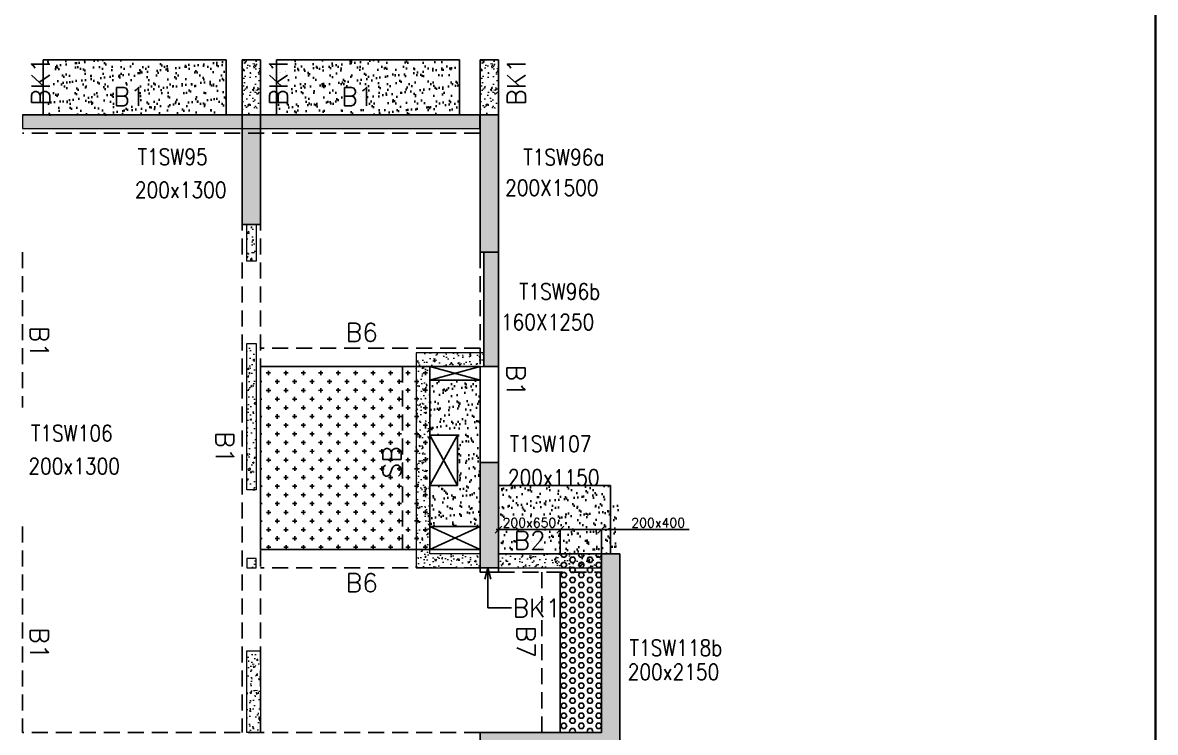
# Model space of a CAD drawing. Header units: millimetres. Extents: x 1078357 to 2594950, y -4969473 to -4636555.
# Drawn here: x 1780725 to 1793102, y -4664931 to -4657173 of the extents above; entities that cross this region are included whole.
import ezdxf

# ---------------------------------------------------------------- set-up
doc = ezdxf.new("R2010")
doc.units = ezdxf.units.MM
doc.header["$PDMODE"] = 35
for name, pattern in [('CONTINOUS', [0]), ('HIDDEN', [0.375, 0.25, -0.125]), ('New Retail block$0$CONTINOUS', [0])]:
    doc.linetypes.add(name, pattern=pattern)
doc.layers.get('0').update_dxf_attribs({"lineweight": 0})
doc.layers.get('Defpoints').update_dxf_attribs({"lineweight": 0})
for name, color, linetype, lineweight in [('A-_ANOTDIMA_D-', 6, 'Continuous', 13), ('Boundary', 40, 'Continuous', 30), ('COL. NO.', 30, 'Continuous', 25), ('COL. SIZE', 7, 'Continuous', 25), ('DIM', 9, 'Continuous', 25), ('HATCH', 8, 'Continuous', 30), ('S-NON STR RCC WALL', 8, 'Continuous', 0)]:
    doc.layers.add(name, color=color, linetype=linetype, lineweight=lineweight)
for name, color, linetype in [('B-200x325', 201, 'HIDDEN'), ('B-200x375', 41, 'HIDDEN'), ('B-200x650', 241, 'HIDDEN'), ('B-300xSLAB THK.', 151, 'Continuous'), ('BK1-200x650', 241, 'HIDDEN'), ('DC BEAM NO.', 7, 'Continuous'), ('DROP SLAB', 8, 'Continuous'), ('S-COLUMN_SHEAR WALL', 1, 'Continuous'), ('S-PROJECTION', 54, 'New Retail block$0$CONTINOUS'), ('SLAB FOLD', 8, 'Continuous')]:
    doc.layers.add(name, color=color, linetype=linetype)
doc.styles.add('Roman', font='romans')
doc.styles.add('ROMANS', font='romans.shx', dxfattribs={"width": 0.85})
doc.dimstyles.new('HARESH', dxfattribs={"dimtxt": 150, "dimasz": 75, "dimexe": 0, "dimexo": 0, "dimgap": 25, "dimtad": 1, "dimdec": 0, "dimdsep": 46, "dimtxsty": 'Roman', "dimblk": 'OBLIQUE', "dimcen": 225, "dimdle": 25, "dimclrd": 2, "dimclre": 2, "dimclrt": 7, "dimadec": 8, "dimazin": 1, "dimtfac": 1, "dimtdec": 0, "dimtmove": 0, "dimatfit": 0, "dimfxl": 1, "dimlwd": -1, "dimlwe": -1, "dimarcsym": 0})
pattern_1 = [(50, (-4642745.6, 23291591.78), (182.184669, -15.9390855), [19.05, -209.55]), (355, (-4642745.6, 23291591.78), (-35.2434214, 191.0568452), [15.24, -167.6405842]), (100.4514447, (-4642730.41, 23291590.45), (146.9412471, 175.1177519), [16.1900088, -178.0902446]), (46.1842, (-4642745.6, 23291642.58), (271.0790409, -42.042328), [28.575, -314.325]), (96.6355576, (-4642723, 23291639.08), (237.404134, 247.4261246), [24.2850231, -267.1356082]), (351.1841512, (-4642745.6, 23291642.58), (237.404134, 247.4261246), [22.859967, -251.459732]), (21, (-4642720.2, 23291629.88), (151.6143913, -102.2651982), [19.05, -209.55]), (326, (-4642720.2, 23291629.88), (61.8020283, 184.1879661), [15.24, -167.64]), (71.451445, (-4642707.56, 23291621.36), (213.4164193, 81.9227689), [16.1900088, -178.0899376]), (37.5, (-4642745.6, 23291591.78), (3.08860325, 84.55503887), [0, -165.608, 0, -170.18, 0, -168.275]), (7.5, (-4642745.6, 23291591.78), (66.8196625, 100.18057482), [0, -97.028, 0, -161.798, 0, -64.135]), (327.5, (-4642802.24, 23291591.78), (135.59059517, -5.728744), [0, -63.5, 0, -198.12, 0, -262.89]), (317.5, (-4642827.64, 23291591.78), (148.1291814, 25.42649103), [0, -82.55, 0, -131.572, 0, -186.69])]
pattern_2 = [(37.4701541, (-1209208.67, 9329389.39), (-4.7236114, 146.8264517), [0, -115.824, 0, -129.54, 0, -123.825]), (7.4701541, (-1209208.67, 9329389.4), (134.9689868, 214.9772528), [0, -62.484, 0, -104.394, 0, -40.005]), (327.4701541, (-1209302.4, 9329389.44), (237.2979035, 0.3075449), [0, -38.1, 0, -137.16, 0, -179.07]), (317.4701541, (-1209302.4, 9329389.44), (229.1017424, 66.759465), [0, -19.05, 0, -89.916, 0, -102.87])]

# ---------------------------------------------------------------- blocks, each defined once
blk = doc.blocks.new('_Oblique')
at = {"color": 0, "linetype": 'ByBlock', "lineweight": -2}
blk.add_line((-0.5, -0.5), (0.5, 0.5), dxfattribs=at)
blk = doc.blocks.new('*D1386')
at = {"layer": 'Defpoints', "color": 0, "ltscale": 700, "transparency": 16777216}
for p in [(1787049, -4662715), (1786599, -4662981, 0), (1787049, -4662981, 0)]:
    blk.add_point(p, dxfattribs=at)
at = {"layer": 'DIM', "color": 2, "ltscale": 700, "transparency": 16777216}
for p, q in [((1786599, -4662715), (1786524, -4662715)), ((1786599, -4662981), (1786599, -4662715)), ((1786599, -4662715), (1787049, -4662715)), ((1786599, -4662715), (1787049, -4662715)), ((1787049, -4662981), (1787049, -4662715)), ((1787049, -4662715), (1787124, -4662715)), ((1788006, -4662715), (1787049, -4662715))]:
    blk.add_line(p, q, dxfattribs=at)
at = {"layer": 'DIM', "color": 2, "ltscale": 700, "transparency": 16777216, "xscale": 75, "yscale": 75, "zscale": 75}
blk.add_blockref('_Oblique', (1786599, -4662715), dxfattribs=at)
at = {"layer": 'DIM', "color": 2, "ltscale": 700, "transparency": 16777216, "xscale": 75, "yscale": 75, "zscale": 75, "rotation": 180}
blk.add_blockref('_Oblique', (1787049, -4662715), dxfattribs=at)
at = {"layer": 'DIM', "color": 7, "ltscale": 700, "transparency": 16777216, "insert": (1787669, -4662640), "char_height": 150, "attachment_point": 5, "style": 'Roman'}
blk.add_mtext('{\\H0.666667x;200x400}', dxfattribs=at)
blk = doc.blocks.new('*D1387')
at = {"layer": 'Defpoints', "color": 0, "ltscale": 700, "transparency": 16777216}
for p in [(1785924, -4662715), (1785924, -4662981, 0), (1786599, -4662981)]:
    blk.add_point(p, dxfattribs=at)
at = {"layer": 'DIM', "color": 2, "ltscale": 700, "transparency": 16777216}
for p, q in [((1786624, -4662715), (1785899, -4662715)), ((1785924, -4662981), (1785924, -4662715)), ((1786599, -4662981), (1786599, -4662715))]:
    blk.add_line(p, q, dxfattribs=at)
at = {"layer": 'DIM', "color": 2, "ltscale": 700, "transparency": 16777216, "xscale": 75, "yscale": 75, "zscale": 75, "rotation": 180}
blk.add_blockref('_Oblique', (1785924, -4662715), dxfattribs=at)
at = {"layer": 'DIM', "color": 2, "ltscale": 700, "transparency": 16777216, "xscale": 75, "yscale": 75, "zscale": 75}
blk.add_blockref('_Oblique', (1786599, -4662715), dxfattribs=at)
at = {"layer": 'DIM', "color": 7, "ltscale": 700, "transparency": 16777216, "insert": (1786262, -4662640), "char_height": 150, "attachment_point": 5, "style": 'Roman'}
blk.add_mtext('{\\H0.666667x;200x650}', dxfattribs=at)
blk = doc.blocks.new('G$CD63B60BD')
at = {"layer": 'COL. NO.', "linetype": 'Continuous', "style": 'ROMANS', "width": 0.85}
for s, p in [('T1SW95', (85332, 15354, -320)), ('T1SW96a', (89546, 15350, -320)), ('T1SW96b', (89500, 13881, -320)), ('T1SW106', (84166, 12333, -320)), ('T1SW107', (89398, 12216, -320)), ('T1SW118b', (90707, 9987, -320))]:
    blk.add_text(s, height=175, dxfattribs=at).set_placement(p)
at = {"layer": 'COL. SIZE', "linetype": 'Continuous', "style": 'ROMANS', "width": 0.85}
for s, p in [('200x1300', (85302, 14992, -320)), ('200X1500', (89347, 15016, -320)), ('160X1250', (89301, 13548, -320)), ('200x1300', (84137, 11973, -320)), ('200x1150', (89378, 11848, -320)), ('200x2150', (90686, 9723, -320))]:
    blk.add_text(s, height=175, dxfattribs=at).set_placement(p)

msp = doc.modelspace()

# ---------------------------------------------------------------- hatches: boundary and pattern name
at = {"layer": 'DROP SLAB'}
h = msp.add_hatch(dxfattribs=at)
h.set_pattern_fill('CROSS', color=8, scale=15, angle=0.03079)
h.set_pattern_definition([(180.03079016, (-1567767.08, 9379525.57), (-95.1987999, -95.3011726), [47.625, -142.875]), (270.03079016, (-1567790.905, 9379549.37), (95.3011726, -95.1987999), [47.625, -142.875])])
h.paths.add_polyline_path([(1785175.5, -4660931.1), (1783324.6, -4660931.1), (1783324.6, -4662930.9), (1785175.5, -4662930.9)])
at = {"layer": 'HATCH'}
h = msp.add_hatch(dxfattribs=at)
h.set_pattern_fill('AR-SAND', color=8, scale=3, angle=179.97015)
h.set_pattern_definition(pattern_2)
h.paths.add_polyline_path([(1782949.9, -4657580.9), (1780949.9, -4657580.9), (1780949.9, -4658180.9), (1782949.9, -4658180.9)])
h = msp.add_hatch(dxfattribs=at)
h.set_pattern_fill('AR-SAND', color=8, scale=3, angle=179.97015)
h.set_pattern_definition(pattern_2)
h.paths.add_polyline_path([(1785499.9, -4657580.9), (1783499.9, -4657580.9), (1783499.9, -4658180.9), (1785499.9, -4658180.9)])
h = msp.add_hatch(dxfattribs=at)
h.set_pattern_fill('AR-SAND', color=8, scale=3, angle=0.02985)
h.set_pattern_definition([(37.47015413, (-3246323.01, 18697464.56), (-4.72361136, 146.8264517), [0, -115.824, 0, -129.54, 0, -123.825]), (7.4701541, (-3246323.01, 18697464.56), (134.9689868, 214.9772528), [0, -62.484, 0, -104.394, 0, -40.005]), (327.4701541, (-3246416.74, 18697464.61), (237.2979035, 0.3075449), [0, -38.1, 0, -137.16, 0, -179.07]), (317.4701541, (-3246416.74, 18697464.61), (229.1017424, 66.759465), [0, -19.05, 0, -89.916, 0, -102.87])])
edge = h.paths.add_edge_path()
edge.add_line((1785710, -4661080.8), (1785175.5, -4661080.8))
edge.add_line((1785175.5, -4661080.8), (1785175.5, -4661680.8))
edge.add_line((1785175.5, -4661680.8), (1785474.7, -4661680.8))
edge.add_line((1785474.7, -4661680.8), (1785474.7, -4662230.9))
edge.add_line((1785474.7, -4662230.9), (1785174.6, -4662230.8))
edge.add_line((1785174.6, -4662230.8), (1785174.6, -4662680.8))
edge.add_line((1785174.6, -4662680.8), (1785724.6, -4662680.8))
edge.add_line((1785724.6, -4662680.8), (1785724.7, -4661080.8))
h = msp.add_hatch(dxfattribs=at)
h.set_pattern_fill('AR-SAND', color=8, scale=3, angle=179.97015)
h.set_pattern_definition([(37.4701541, (-2306433.3, 14013408.58), (-4.72361136, 146.8264517), [0, -115.824, 0, -129.54, 0, -123.825]), (7.4701541, (-2306433.3, 14013408.58), (134.9689868, 214.9772528), [0, -62.484, 0, -104.394, 0, -40.005]), (327.4701541, (-2306527.02, 14013408.63), (237.2979035, 0.3075449), [0, -38.1, 0, -137.16, 0, -179.07]), (317.4701541, (-2306527.02, 14013408.63), (229.1017424, 66.759465), [0, -19.05, 0, -89.916, 0, -102.87])])
h.paths.add_polyline_path([(1787149.7, -4662230.8), (1785925, -4662230.8), (1785925, -4662980.8), (1787149.7, -4662980.8)])
h = msp.add_hatch(dxfattribs=at)
h.set_pattern_fill('AR-SAND', color=8, scale=3, angle=179.97015)
h.set_pattern_definition([(37.4701541, (-2306433.39, 14013408.58), (-4.72361136, 146.8264517), [0, -115.824, 0, -129.54, 0, -123.825]), (7.4701541, (-2306433.39, 14013408.58), (134.9689868, 214.9772528), [0, -62.484, 0, -104.394, 0, -40.005]), (327.4701541, (-2306527.11, 14013408.63), (237.2979035, 0.3075449), [0, -38.1, 0, -137.16, 0, -179.07]), (317.4701541, (-2306527.11, 14013408.63), (229.1017424, 66.759465), [0, -19.05, 0, -89.916, 0, -102.87])])
h.paths.add_polyline_path([(1787249.9, -4662380.9), (1785924.9, -4662380.9), (1785924.9, -4662980.8), (1787249.9, -4662980.8)])
at = {"layer": 'S-COLUMN_SHEAR WALL', "lineweight": 25}
h = msp.add_hatch(color=1, dxfattribs=at)
h.dxf.hatch_style = 1
h.paths.add_polyline_path([(1783124.7, -4659380.9), (1783324.7, -4659380.9), (1783324.7, -4658180.9), (1783124.7, -4658180.9)])
at = {"layer": 'S-COLUMN_SHEAR WALL', "lineweight": 25, "extrusion": (-1.00316e-06, 2.11765e-11, 1)}
h = msp.add_hatch(color=1, dxfattribs=at)
h.dxf.hatch_style = 1
h.paths.add_polyline_path([(1785724.7, -4658180.9), (1785924.7, -4658180.9), (1785924.7, -4659680.8), (1785724.7, -4659680.8)])
at = {"layer": 'S-COLUMN_SHEAR WALL', "lineweight": 25, "extrusion": (-1.00316e-06, -2.11765e-11, 1)}
h = msp.add_hatch(color=1, dxfattribs=at)
h.dxf.hatch_style = 1
h.paths.add_polyline_path([(1785764.6, -4660931), (1785924.6, -4660931), (1785924.6, -4659680.8), (1785764.6, -4659680.8)])
at = {"layer": 'S-COLUMN_SHEAR WALL', "lineweight": 25, "extrusion": (-1.00316e-06, 2.11765e-11, 1)}
h = msp.add_hatch(color=1, dxfattribs=at)
h.dxf.hatch_style = 1
h.paths.add_polyline_path([(1785724.7, -4663130.9), (1785924.7, -4663130.9), (1785924.7, -4661980.8), (1785724.7, -4661980.8)])
h = msp.add_hatch(color=1, dxfattribs=at)
h.dxf.hatch_style = 1
h.paths.add_polyline_path([(1787049.7, -4664930.9), (1785724.7, -4664930.9), (1785724.7, -4665130.9), (1787249.7, -4665130.9), (1787249.7, -4662980.9), (1787049.7, -4662980.9)])
at = {"layer": 'S-NON STR RCC WALL'}
h = msp.add_hatch(dxfattribs=at)
h.set_pattern_fill('AR-CONC', color=256, angle=180)
h.set_pattern_definition([(50, (-6750720.1, 32897507.36), (182.184669, -15.93908554), [19.05, -209.55]), (355, (-6750720.1, 32897507.36), (-35.2434214, 191.0568452), [15.24, -167.6405842]), (100.4514447, (-6750704.92, 32897506.04), (146.9412471, 175.1177519), [16.1900088, -178.0902446]), (46.1842, (-6750720.1, 32897558.16), (271.0790409, -42.0423279), [28.575, -314.325]), (96.6355576, (-6750697.51, 32897554.66), (237.404134, 247.4261246), [24.2850231, -267.1356082]), (351.1841512, (-6750720.1, 32897558.16), (237.404134, 247.4261246), [22.859967, -251.459732]), (21, (-6750694.7, 32897545.46), (151.61439127, -102.2651982), [19.05, -209.55]), (326, (-6750694.7, 32897545.46), (61.80202835, 184.1879661), [15.24, -167.64]), (71.451445, (-6750682.07, 32897536.94), (213.4164193, 81.9227689), [16.1900088, -178.0899376]), (37.5, (-6750720.104, 32897507.364), (3.08860325, 84.55503887), [0, -165.608, 0, -170.18, 0, -168.275]), (7.5, (-6750720.1, 32897507.36), (66.8196625, 100.18057482), [0, -97.028, 0, -161.798, 0, -64.135]), (327.5, (-6750776.746, 32897507.364), (135.59059517, -5.72874399), [0, -63.5, 0, -198.12, 0, -262.89]), (317.5, (-6750802.15, 32897507.36), (148.1291814, 25.42649103), [0, -82.55, 0, -131.572, 0, -186.69])])
h.paths.add_polyline_path([(1783324.7, -4658180.8), (1783324.7, -4657580.8), (1783124.7, -4657580.8), (1783124.7, -4658180.8), (1783324.7, -4658180.8)], is_closed=False)
h = msp.add_hatch(dxfattribs=at)
h.set_pattern_fill('AR-CONC', color=256, angle=180)
h.set_pattern_definition([(50, (-6748120.1, 32897507.36), (182.184669, -15.93908554), [19.05, -209.55]), (355, (-6748120.1, 32897507.36), (-35.2434214, 191.0568452), [15.24, -167.6405842]), (100.4514447, (-6748104.92, 32897506.04), (146.9412471, 175.1177519), [16.1900088, -178.0902446]), (46.1842, (-6748120.1, 32897558.16), (271.0790409, -42.0423279), [28.575, -314.325]), (96.6355576, (-6748097.51, 32897554.66), (237.404134, 247.4261246), [24.2850231, -267.1356082]), (351.1841512, (-6748120.1, 32897558.16), (237.404134, 247.4261246), [22.859967, -251.459732]), (21, (-6748094.7, 32897545.46), (151.61439127, -102.2651982), [19.05, -209.55]), (326, (-6748094.7, 32897545.46), (61.80202835, 184.1879661), [15.24, -167.64]), (71.451445, (-6748082.07, 32897536.94), (213.4164193, 81.9227689), [16.1900088, -178.0899376]), (37.5, (-6748120.104, 32897507.364), (3.08860325, 84.55503887), [0, -165.608, 0, -170.18, 0, -168.275]), (7.5, (-6748120.1, 32897507.36), (66.8196625, 100.18057482), [0, -97.028, 0, -161.798, 0, -64.135]), (327.5, (-6748176.746, 32897507.364), (135.59059517, -5.72874399), [0, -63.5, 0, -198.12, 0, -262.89]), (317.5, (-6748202.15, 32897507.36), (148.1291814, 25.42649103), [0, -82.55, 0, -131.572, 0, -186.69])])
h.paths.add_polyline_path([(1785924.7, -4658180.8), (1785924.7, -4657580.8), (1785724.7, -4657580.8), (1785724.7, -4658180.8), (1785924.7, -4658180.8)], is_closed=False)
h = msp.add_hatch(dxfattribs=at)
h.set_pattern_fill('AR-CONC', color=256)
h.set_pattern_definition([(50, (-3545520.88, 18607572.6), (182.184669, -15.9390855), [19.05, -209.55]), (355, (-3545520.88, 18607572.6), (-35.2434214, 191.0568452), [15.24, -167.6405842]), (100.4514447, (-3545505.7, 18607571.27), (146.9412471, 175.1177519), [16.1900088, -178.0902446]), (46.1842, (-3545520.88, 18607623.4), (271.0790409, -42.042328), [28.575, -314.325]), (96.6355576, (-3545498.3, 18607619.9), (237.404134, 247.4261246), [24.285023, -267.135608]), (351.1841512, (-3545520.88, 18607623.4), (237.404134, 247.4261246), [22.859967, -251.459732]), (21, (-3545495.48, 18607610.7), (151.6143913, -102.2651982), [19.05, -209.55]), (326, (-3545495.48, 18607610.7), (61.8020283, 184.1879661), [15.24, -167.64]), (71.451445, (-3545482.85, 18607602.17), (213.4164193, 81.9227689), [16.1900088, -178.0899376]), (37.5, (-3545520.88, 18607572.596), (3.08860325, 84.55503887), [0, -165.608, 0, -170.18, 0, -168.275]), (7.5, (-3545520.88, 18607572.6), (66.8196625, 100.18057482), [0, -97.028, 0, -161.798, 0, -64.135]), (327.5, (-3545577.52, 18607572.596), (135.59059517, -5.728744), [0, -63.5, 0, -198.12, 0, -262.89]), (317.5, (-3545602.92, 18607572.6), (148.1291814, 25.42649103), [0, -82.55, 0, -131.572, 0, -186.69])])
h.paths.add_polyline_path([(1775849.9, -4658180.8), (1775524.9, -4658180.8), (1775524.9, -4658330.9), (1775849.9, -4658330.9)])
h.paths.add_polyline_path([(1777649.9, -4658180.9), (1775849.9, -4658180.9), (1775849.9, -4658330.9), (1777649.9, -4658330.9)])
h.paths.add_polyline_path([(1783599.9, -4658180.9), (1782849.9, -4658180.9), (1782849.9, -4658330.9), (1783599.9, -4658330.9)])
h.paths.add_polyline_path([(1782849.9, -4658180.9), (1781049.9, -4658180.9), (1781049.9, -4658330.9), (1782849.9, -4658330.9)])
h.paths.add_polyline_path([(1778399.9, -4658180.9), (1777649.9, -4658180.9), (1777649.9, -4658330.9), (1778399.9, -4658330.9)])
h.paths.add_polyline_path([(1780199.9, -4658180.8), (1778399.9, -4658180.8), (1778399.9, -4658330.9), (1780199.9, -4658330.9)])
h.paths.add_polyline_path([(1785722, -4658180.9), (1785399.9, -4658180.9), (1785399.9, -4658330.9), (1785722, -4658330.9)])
h.paths.add_polyline_path([(1781049.9, -4658180.9), (1780724.9, -4658180.9), (1780724.9, -4658330.9), (1781049.9, -4658330.9)])
h.paths.add_polyline_path([(1780524.9, -4658180.9), (1780199.9, -4658180.9), (1780199.9, -4658330.9), (1780524.9, -4658330.9)])
h.paths.add_polyline_path([(1785399.9, -4658180.9), (1783599.9, -4658180.9), (1783599.9, -4658330.9), (1785399.9, -4658330.9)])
h = msp.add_hatch(dxfattribs=at)
h.set_pattern_fill('AR-CONC', color=256, angle=180)
h.set_pattern_definition([(50, (1783238.14, -4712688.38), (182.18467, -15.9391), [19.05, -209.55]), (355, (1783238.14, -4712688.38), (-35.2434, 191.05685), [15.24, -167.6406]), (100.45144, (1783253.32, -4712689.7), (146.94125, 175.11775), [16.19, -178.09024]), (46.1842, (1783238.14, -4712637.58), (271.079, -42.0423), [28.575, -314.325]), (96.63556, (1783260.73, -4712641.08), (237.4041, 247.4261), [24.285, -267.1356]), (351.18415, (1783238.14, -4712637.58), (237.4041, 247.4261), [22.86, -251.4597]), (21, (1783263.54, -4712650.28), (151.6144, -102.2652), [19.05, -209.55]), (326, (1783263.54, -4712650.28), (61.802, 184.18797), [15.24, -167.64]), (71.45144, (1783276.17, -4712658.8), (213.4164, 81.92277), [16.19, -178.08994]), (37.5, (1783238.14, -4712688.38), (3.0886, 84.55504), [0, -165.608, 0, -170.18, 0, -168.275]), (7.5, (1783238.14, -4712688.38), (66.81966, 100.18057), [0, -97.028, 0, -161.798, 0, -64.135]), (327.5, (1783181.5, -4712688.38), (135.590595, -5.72874), [0, -63.5, 0, -198.12, 0, -262.89]), (317.5, (1783156.1, -4712688.38), (148.12918, 25.4265), [0, -82.55, 0, -131.572, 0, -186.69])])
h.paths.add_polyline_path([(1783174.9, -4659380.9), (1783274.9, -4659380.9), (1783274.9, -4659780.9), (1783174.9, -4659780.9)])
h = msp.add_hatch(dxfattribs=at)
h.set_pattern_fill('AR-CONC', color=256, angle=180)
h.set_pattern_definition([(50, (2880462.86, -9396707.56), (182.184669, -15.9390855), [19.05, -209.55]), (355, (2880462.86, -9396707.56), (-35.2434214, 191.056845), [15.24, -167.640584]), (100.4514447, (2880478.04, -9396708.9), (146.941247, 175.117752), [16.190009, -178.0902446]), (46.1842, (2880462.86, -9396656.76), (271.079041, -42.042328), [28.575, -314.325]), (96.6355576, (2880485.45, -9396660.27), (237.404134, 247.426125), [24.285023, -267.135608]), (351.184151, (2880462.86, -9396656.76), (237.404134, 247.426125), [22.859967, -251.459732]), (21, (2880488.26, -9396669.46), (151.6143913, -102.265198), [19.05, -209.55]), (326, (2880488.26, -9396669.46), (61.802028, 184.187966), [15.24, -167.64]), (71.451445, (2880500.89, -9396677.99), (213.416419, 81.922769), [16.190009, -178.0899376]), (37.5, (2880462.855, -9396707.564), (3.08860325, 84.5550389), [0, -165.608, 0, -170.18, 0, -168.275]), (7.5, (2880462.855, -9396707.56), (66.8196625, 100.1805748), [0, -97.028, 0, -161.798, 0, -64.135]), (327.5, (2880406.21, -9396707.564), (135.5905952, -5.728744), [0, -63.5, 0, -198.12, 0, -262.89]), (317.5, (2880380.81, -9396707.56), (148.1291814, 25.426491), [0, -82.55, 0, -131.572, 0, -186.69])])
h.paths.add_polyline_path([(1783174.9, -4660680.9), (1783274.9, -4660680.9), (1783274.9, -4662280.9), (1783174.9, -4662280.9)])
h = msp.add_hatch(dxfattribs=at)
h.set_pattern_fill('AR-CONC', color=256)
h.set_pattern_definition(pattern_1)
h.paths.add_polyline_path([(1785024.9, -4660780.9), (1785024.9, -4663130.9), (1785724.9, -4663130.9), (1785724.9, -4662980.9), (1785174.9, -4662980.9), (1785174.9, -4660930.9), (1785764.9, -4660930.9), (1785764.9, -4660780.9)])
h = msp.add_hatch(dxfattribs=at)
h.set_pattern_fill('AR-CONC', color=256, angle=180)
h.set_pattern_definition([(50, (2880449.64, -9398072.23), (182.184669, -15.9390855), [19.05, -209.55]), (355, (2880449.64, -9398072.23), (-35.2434214, 191.056845), [15.24, -167.640584]), (100.4514447, (2880464.82, -9398073.56), (146.941247, 175.117752), [16.190009, -178.0902446]), (46.1842, (2880449.64, -9398021.43), (271.079041, -42.042328), [28.575, -314.325]), (96.6355576, (2880472.23, -9398024.93), (237.404134, 247.426125), [24.285023, -267.135608]), (351.184151, (2880449.64, -9398021.43), (237.404134, 247.426125), [22.859967, -251.459732]), (21, (2880475.04, -9398034.13), (151.6143913, -102.265198), [19.05, -209.55]), (326, (2880475.04, -9398034.13), (61.802028, 184.187966), [15.24, -167.64]), (71.451445, (2880487.68, -9398042.65), (213.416419, 81.922769), [16.190009, -178.0899376]), (37.5, (2880449.64, -9398072.23), (3.08860325, 84.5550389), [0, -165.608, 0, -170.18, 0, -168.275]), (7.5, (2880449.64, -9398072.23), (66.8196625, 100.1805748), [0, -97.028, 0, -161.798, 0, -64.135]), (327.5, (2880393, -9398072.23), (135.5905952, -5.728744), [0, -63.5, 0, -198.12, 0, -262.89]), (317.5, (2880367.6, -9398072.23), (148.1291814, 25.426491), [0, -82.55, 0, -131.572, 0, -186.69])])
h.paths.add_polyline_path([(1783174.9, -4663130.9), (1783274.9, -4663130.9), (1783274.9, -4663030.9), (1783174.9, -4663030.9)])
h = msp.add_hatch(dxfattribs=at)
h.set_pattern_fill('AR-CONC', color=256)
h.set_pattern_definition(pattern_1)
h.paths.add_polyline_path([(1787049.9, -4662980.9), (1785924.9, -4662980.8), (1785924.9, -4663130.9), (1787049.9, -4663130.9)])
h = msp.add_hatch(dxfattribs=at)
h.set_pattern_fill('AR-CONC', color=256, angle=180)
h.set_pattern_definition([(50, (-5668360.06, 27975610.96), (182.184669, -15.93908554), [19.05, -209.55]), (355, (-5668360.06, 27975610.96), (-35.2434214, 191.0568452), [15.24, -167.6405842]), (100.4514447, (-5668344.88, 27975609.63), (146.9412471, 175.1177519), [16.1900088, -178.0902446]), (46.1842, (-5668360.06, 27975661.76), (271.0790409, -42.042328), [28.575, -314.325]), (96.6355576, (-5668337.47, 27975658.26), (237.404134, 247.4261246), [24.2850231, -267.1356082]), (351.1841512, (-5668360.06, 27975661.76), (237.404134, 247.4261246), [22.859967, -251.459732]), (21, (-5668334.66, 27975649.06), (151.6143913, -102.2651982), [19.05, -209.55]), (326, (-5668334.66, 27975649.06), (61.8020283, 184.1879661), [15.24, -167.64]), (71.451445, (-5668322.02, 27975640.54), (213.4164193, 81.9227689), [16.1900088, -178.0899376]), (37.5, (-5668360.06, 27975610.96), (3.08860325, 84.55503887), [0, -165.608, 0, -170.18, 0, -168.275]), (7.5, (-5668360.06, 27975610.96), (66.8196625, 100.18057482), [0, -97.028, 0, -161.798, 0, -64.135]), (327.5, (-5668416.7, 27975610.96), (135.59059517, -5.72874399), [0, -63.5, 0, -198.12, 0, -262.89]), (317.5, (-5668442.1, 27975610.96), (148.1291814, 25.42649103), [0, -82.55, 0, -131.572, 0, -186.69])])
h.paths.add_polyline_path([(1783174.9, -4664040.9), (1783324.9, -4664040.9), (1783324.9, -4664930.8), (1783174.9, -4664930.8)])
at = {"layer": 'SLAB FOLD', "ltscale": 1000}
h = msp.add_hatch(dxfattribs=at)
h.set_pattern_fill('HEX', color=8, scale=10, angle=180)
h.set_pattern_definition([(180, (602125.096, 207843.35), (-7e-15, -54.99261315), [31.75, -63.5]), (300, (602125.096, 207843.35), (47.625, 27.4963066), [31.75, -63.5]), (240, (602093.346, 207843.35), (47.625, -27.4963066), [31.75, -63.5])])
h.paths.add_polyline_path([(1787049.6, -4664920.3), (1786599.6, -4664920.3), (1786599.5, -4662980.8), (1787049.5, -4662980.8)])

# ---------------------------------------------------------------- linework, layer by layer
at = {"layer": 'B-200x325', "ltscale": 700}
for p, q in [((1785724.7, -4660731.1, 0), (1783324.7, -4660731.1, 0)), ((1785724.5, -4663130.9, 0), (1783324.7, -4663130.9, 0))]:
    msp.add_line(p, q, dxfattribs=at)
at = {"layer": 'B-200x325', "linetype": 'Continuous', "ltscale": 700}
for p, q in [((1785724.7, -4660931.1, 0), (1783324.7, -4660931.1, 0)), ((1785175.5, -4660931.1, 0), (1785175.5, -4662930.9, 0)), ((1785724.5, -4662930.9, 0), (1783324.7, -4662930.9, 0))]:
    msp.add_line(p, q, dxfattribs=at)
at = {"layer": 'B-200x375', "ltscale": 700}
msp.add_line((1786399.5, -4663180.8, 0), (1786399.5, -4664930.8, 0), dxfattribs=at)
at = {"layer": 'B-200x375', "linetype": 'Continuous', "ltscale": 700}
msp.add_line((1786599.5, -4663180.8, 0), (1786599.5, -4664920.2, 0), dxfattribs=at)
at = {"layer": 'B-200x650', "linetype": 'CONTINOUS', "ltscale": 700}
for p, q in [((1783324.6, -4657580.8, 0), (1783124.6, -4657580.8, 0)), ((1783124.6, -4657580.8, 0), (1783124.7, -4658180.8, 0)), ((1783324.6, -4658180.8, 0), (1783324.6, -4657580.8, 0)), ((1785924.6, -4657580.8, 0), (1785724.6, -4657580.8, 0)), ((1785724.6, -4657580.8, 0), (1785724.7, -4658180.8, 0)), ((1785924.6, -4658180.8, 0), (1785924.6, -4657580.8, 0)), ((1785724.9, -4658180.9, 0), (1780724.9, -4658181, 0)), ((1785924.9, -4659680.8, 0), (1785924.9, -4662180.9, 0)), ((1785924.8, -4662980.8, 0), (1787249.9, -4662980.8, 0))]:
    msp.add_line(p, q, dxfattribs=at)
at = {"layer": 'B-200x650', "linetype": 'HIDDEN', "ltscale": 700}
for p, q in [((1785724.9, -4658380.9, 0), (1780724.9, -4658380.9, 0)), ((1783124.9, -4658480.9, 0), (1783124.9, -4664930.8, 0)), ((1783324.9, -4658480.9, 0), (1783324.9, -4664930.8, 0)), ((1780724.9, -4659680.8, 0), (1780724.9, -4661380.8, 0)), ((1785724.9, -4659680.8, 0), (1785724.9, -4662180.9, 0)), ((1785725.6, -4659980.9, 0), (1785724.9, -4659980.9, 0)), ((1780724.9, -4662680.9, 0), (1780724.9, -4664930.8, 0)), ((1785924.8, -4663180.8, 0), (1787049.8, -4663180.8, 0)), ((1785724.9, -4664930.8, 0), (1780724.9, -4664930.8, 0))]:
    msp.add_line(p, q, dxfattribs=at)
at = {"layer": 'B-300xSLAB THK.', "linetype": 'HIDDEN', "ltscale": 700}
for p, q in [((1784875.5, -4660931.1, 0), (1784875.5, -4662930.9, 0)), ((1785175.5, -4660931.1, 0), (1785175.5, -4662930.9, 0))]:
    msp.add_line(p, q, dxfattribs=at)
at = {"layer": 'BK1-200x650', "linetype": 'Continuous', "ltscale": 700, "elevation": 0}
msp.add_lwpolyline([(1785924.9, -4663130.9), (1785724.9, -4663130.9), (1785724.9, -4663181.1), (1785924.9, -4663181.1)], close=True, dxfattribs=at)
at = {"layer": 'Boundary', "ltscale": 700, "elevation": 0}
msp.add_lwpolyline([(1687296.1, -4636994.1), (1793101.8, -4636994.1), (1793101.8, -4689279.6), (1687296.1, -4689279.6)], close=True, dxfattribs=at)
at = {"layer": 'DROP SLAB', "color": 3, "linetype": 'CONTINOUS', "ltscale": 500}
for p, q in [((1785724.7, -4660930.8, 0), (1785174.7, -4661080.8, 0)), ((1785175.5, -4660931.1, 0), (1785724.7, -4661080.8, 0)), ((1785174.6, -4661680.8, 0), (1785474.7, -4662230.8, 0)), ((1785174.6, -4662230.8, 0), (1785474.7, -4661680.8, 0)), ((1785175, -4662680.9, 0), (1785724.8, -4662931, 0)), ((1785175, -4662931, 0), (1785725, -4662680.9, 0))]:
    msp.add_line(p, q, dxfattribs=at)
at = {"layer": 'DROP SLAB', "color": 3, "linetype": 'CONTINOUS', "ltscale": 500, "elevation": 0}
for points in [[(1785175.5, -4660931.1), (1783324.6, -4660931.1), (1783324.6, -4662930.9), (1785175.5, -4662930.9)], [(1785174.7, -4660931.1), (1785724.7, -4660931.1), (1785724.7, -4661080.8), (1785174.7, -4661080.8)], [(1785174.7, -4661680.8), (1785474.7, -4661680.8), (1785474.7, -4662230.8), (1785174.7, -4662230.8)], [(1785175, -4662680.9), (1785724.8, -4662680.9), (1785724.8, -4662931), (1785175, -4662931)]]:
    msp.add_lwpolyline(points, close=True, dxfattribs=at)
at = {"layer": 'S-COLUMN_SHEAR WALL', "color": 1, "lineweight": 25, "elevation": 0}
msp.add_lwpolyline([(1783124.7, -4658180.9), (1783324.7, -4658180.9), (1783324.7, -4659380.9), (1783124.7, -4659380.9)], close=True, dxfattribs=at)
at = {"layer": 'S-COLUMN_SHEAR WALL', "color": 1, "lineweight": 25, "extrusion": (-1.00316e-06, 2.11765e-11, 1), "elevation": -1.8}
for points in [[(1785724.7, -4658180.9), (1785924.7, -4658180.9), (1785924.7, -4659680.8), (1785724.7, -4659680.8)], [(1785724.7, -4663130.9), (1785924.7, -4663130.9), (1785924.7, -4661980.8), (1785724.7, -4661980.8)]]:
    msp.add_lwpolyline(points, close=True, dxfattribs=at)
at = {"layer": 'S-COLUMN_SHEAR WALL', "color": 1, "lineweight": 25, "extrusion": (-1.00316e-06, -2.11765e-11, 1), "elevation": -1.8}
msp.add_lwpolyline([(1785764.6, -4660931), (1785924.6, -4660931), (1785924.6, -4659680.8), (1785764.6, -4659680.8)], close=True, dxfattribs=at)
at = {"layer": 'S-COLUMN_SHEAR WALL', "color": 1, "lineweight": 25, "extrusion": (-1.00316e-06, 2.11765e-11, 1), "elevation": -1.8}
msp.add_lwpolyline([(1787049.7, -4664930.9), (1785724.7, -4664930.9), (1785724.7, -4665130.9), (1787249.7, -4665130.9), (1787249.7, -4662980.9), (1787049.7, -4662980.9), (1787049.7, -4664930.9)], dxfattribs=at)
at = {"layer": 'S-NON STR RCC WALL', "elevation": 0}
for points in [[(1785722, -4658180.9), (1780724.9, -4658180.8), (1780724.9, -4658330.8), (1785722, -4658330.9)], [(1783174.9, -4659380.9), (1783274.9, -4659380.9), (1783274.9, -4659780.9), (1783174.9, -4659780.9)], [(1785024.9, -4660780.9), (1785024.9, -4663130.9), (1785724.9, -4663130.9), (1785724.9, -4662980.9), (1785174.9, -4662980.9), (1785174.9, -4660930.9), (1785764.9, -4660930.9), (1785764.9, -4660780.9)], [(1787049.9, -4662980.9), (1785924.9, -4662980.8), (1785924.9, -4663130.9), (1787049.9, -4663130.9)]]:
    msp.add_lwpolyline(points, close=True, dxfattribs=at)
at = {"layer": 'S-NON STR RCC WALL', "ltscale": 700, "elevation": 0}
for points in [[(1783174.9, -4660680.9), (1783274.9, -4660680.9), (1783274.9, -4662280.9), (1783174.9, -4662280.9)], [(1783174.9, -4663130.9), (1783274.9, -4663130.9), (1783274.9, -4663030.9), (1783174.9, -4663030.9)], [(1783174.9, -4664040.9), (1783324.9, -4664040.9), (1783324.9, -4664930.8), (1783174.9, -4664930.8)]]:
    msp.add_lwpolyline(points, close=True, dxfattribs=at)
at = {"layer": 'S-PROJECTION', "elevation": 0}
for points in [[(1782949.9, -4657580.9), (1780949.9, -4657580.9), (1780949.9, -4658180.9), (1782949.9, -4658180.9)], [(1785499.9, -4657580.9), (1783499.9, -4657580.9), (1783499.9, -4658180.9), (1785499.9, -4658180.9)], [(1787149.7, -4662230.8), (1785925, -4662230.8), (1785925, -4662980.8), (1787149.7, -4662980.8)]]:
    msp.add_lwpolyline(points, close=True, dxfattribs=at)
at = {"layer": 'SLAB FOLD', "color": 8, "ltscale": 1000, "elevation": 0}
msp.add_lwpolyline([(1785710, -4661080.8), (1785175.5, -4661080.8), (1785175.5, -4661680.8), (1785474.7, -4661680.8), (1785474.7, -4662230.9), (1785174.6, -4662230.8), (1785174.6, -4662680.8), (1785724.6, -4662680.8), (1785724.7, -4661080.8)], dxfattribs=at)

# ---------------------------------------------------------------- block references
at = {"layer": 'A-_ANOTDIMA_D-', "color": 2, "ltscale": 700}
msp.add_blockref('G$CD63B60BD', (1696650, -4674080.9, 0), dxfattribs=at)

# ---------------------------------------------------------------- texts
at = {"layer": 'B-200x325', "linetype": 'Continuous', "ltscale": 700, "style": 'ROMANS'}
for p in [(1784255.2, -4660658.9, -2.7), (1784255.2, -4663396.1, -2.7)]:
    msp.add_text('B6', height=200, rotation=0.00094, dxfattribs=at).set_placement(p)
at = {"layer": 'B-200x375', "linetype": 'Continuous', "ltscale": 700, "style": 'ROMANS'}
msp.add_text('B7', height=200, rotation=269.99866, dxfattribs=at).set_placement((1786125.4, -4663765.8, -2.7))
at = {"layer": 'B-200x650', "linetype": 'HIDDEN', "ltscale": 500, "style": 'ROMANS'}
for s, rotation, p in [('BK1', 90, (1781020.3, -4658080.5, 50)), ('BK1', 90, (1783620.3, -4658080.5, 50)), ('BK1', 90, (1786220.3, -4658080.5, 50)), ('B1', 359.99906, (1781717.7, -4658080.5, -2.7)), ('B1', 359.99906, (1784206.6, -4658080.5, -2.7)), ('B1', 269.99906, (1780807.3, -4660487.6, -2.7)), ('B1', 269.99906, (1786015.3, -4660911, -2.7)), ('B1', 269.99906, (1782834.1, -4661640.6, -2.7)), ('B1', 269.99906, (1780808, -4663782.8, -2.7))]:
    msp.add_text(s, height=200, rotation=rotation, dxfattribs=at).set_placement(p)
at = {"layer": 'B-300xSLAB THK.', "linetype": 'Continuous', "ltscale": 700, "style": 'ROMANS'}
msp.add_text('SB', height=200, rotation=90.00094, dxfattribs=at).set_placement((1784859.4, -4662155.4, -2.7))
at = {"layer": 'BK1-200x650', "linetype": 'Continuous', "ltscale": 700, "style": 'ROMANS'}
msp.add_text('BK1', height=200, rotation=359.99906, dxfattribs=at).set_placement((1786078, -4663671.9, -2.7))
at = {"layer": 'DC BEAM NO.', "linetype": 'Continuous', "ltscale": 500, "style": 'ROMANS'}
msp.add_text('B2', height=200, dxfattribs=at).set_placement((1786089, -4662933.7, -2.7))

# ---------------------------------------------------------------- dimensions: what is measured, and where the dimension line sits
at = {"layer": 'DIM', "ltscale": 700}
dim = msp.add_linear_dim(base=(1785924.4, -4662714.8, 0), p1=(1786599.4, -4662980.8, 0), p2=(1785924.4, -4662980.8, 0), angle=180, text='{\\H0.666667x;200x650}', dimstyle='HARESH', override={"dimtxsty": 'Roman', "dimtmove": 1}, dxfattribs=at)
dim.commit()
dim.dimension.update_dxf_attribs({"geometry": '*D1387', "text_midpoint": (1786261.9, -4662639.8, 0)})
dim = msp.add_linear_dim(base=(1787049.4, -4662714.8, 0), p1=(1786599.4, -4662980.8, 0), p2=(1787049.4, -4662980.8, 0), angle=180, text='{\\H0.666667x;200x400}', dimstyle='HARESH', override={"dimtxsty": 'Roman', "dimtmove": 1}, dxfattribs=at)
dim.commit()
dim.dimension.update_dxf_attribs({"geometry": '*D1386', "text_midpoint": (1787668.8, -4662736.5, 0), "dimtype": 160})

# ---------------------------------------------------------------- leaders
at = {"layer": 'BK1-200x650', "linetype": 'Continuous', "ltscale": 700}
msp.add_leader([(1785808.4, -4663130.9, 0), (1785808.4, -4663569.7, 0), (1786067.3, -4663569.7, 0)], dimstyle='HARESH', override={"dimasz": 125, "dimgap": 25, "dimtad": 0, "dimldrblk": 'Open30'}, dxfattribs=at)

doc.saveas('drawing.dxf')
